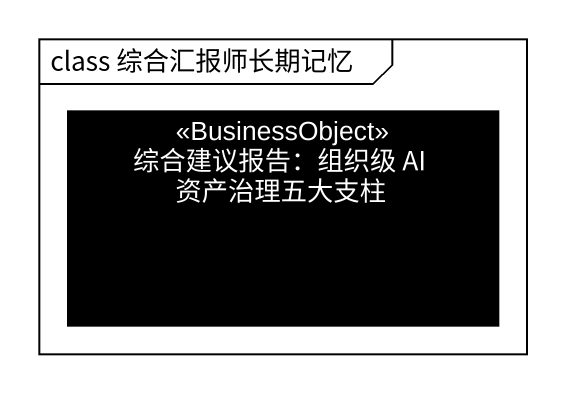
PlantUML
@startuml
mainframe class 综合汇报师长期记忆
hide circle
hide empty members
class "综合建议报告：组织级 AI 资产治理五大支柱" as 综合建议报告_组织级_AI_资产治理五大支柱 <<BusinessObject>> #000000
@enduml
